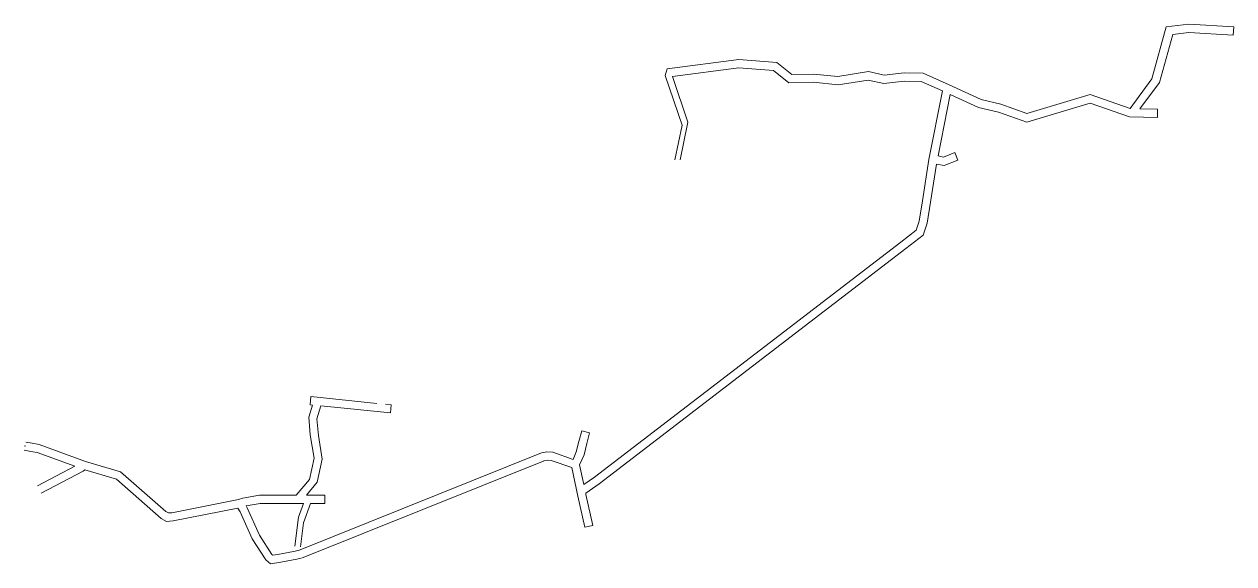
# Model space of a CAD drawing. Header units: millimetres. Extents: x 403109 to 403624, y 4592244 to 4592474.
import ezdxf

# ---------------------------------------------------------------- set-up
doc = ezdxf.new("R2010")
doc.units = ezdxf.units.MM
doc.layers.get('0').update_dxf_attribs({"lineweight": 0})
doc.layers.add('INIT_COORD', color=5, linetype='Continuous', lineweight=0)

msp = doc.modelspace()

# ---------------------------------------------------------------- linework, layer by layer
at = {"lineweight": 0}
for p, q in [((403623.65, 4592468.94, -78.32), (403623.86, 4592472.42, -78.6)), ((403591.44, 4592437.38, -81.95), (403591.36, 4592433.88, -81.93)), ((403505.16, 4592418.97, -80.91), (403506.44, 4592415.71, -80.89))]:
    msp.add_line(p, q, dxfattribs=at)
for points in [[(403595.13, 4592472.36, -79.66), (403589.07, 4592450.33, -79.66), (403579.78, 4592437.79, -79.66)], [(403597.88, 4592469.19, -79.65), (403592.27, 4592448.78, -79.65), (403583.97, 4592437.57, -79.65)], [(403595.13, 4592472.36, -78.6), (403604.67, 4592473.54, -78.6), (403623.86, 4592472.42, -78.6)], [(403597.88, 4592469.19, -78.32), (403604.78, 4592470.04, -78.32), (403623.65, 4592468.94, -78.32)], [(403386.13, 4592415.87, -57.11), (403389.23, 4592430.59, -60.78), (403382.08, 4592451.79, -80.04), (403382.97, 4592454.62, -79.26)], [(403382.97, 4592454.62, -81.79), (403413.31, 4592458.57, -81.79), (403429.53, 4592457.26, -81.79), (403435.87, 4592452.16, -81.79), (403445.08, 4592452.38, -81.79), (403455.48, 4592451.31, -81.79), (403468.45, 4592453.39, -81.79), (403475.16, 4592451.94, -81.79), (403483.7, 4592452.86, -81.79), (403491.72, 4592452.7, -81.79), (403502.78, 4592447.82, -81.79), (403516.38, 4592441.5, -81.79), (403524.83, 4592439.59, -81.79), (403535.89, 4592435.65, -81.79), (403562.85, 4592443.62, -81.79), (403579.78, 4592437.78, -81.79)], [(403385.18, 4592451.37, -80.77), (403413.4, 4592455.06, -80.77), (403428.18, 4592453.86, -80.77), (403434.67, 4592448.63, -80.77), (403444.94, 4592448.88, -80.77), (403455.58, 4592447.78, -80.77), (403468.36, 4592449.83, -80.77), (403474.97, 4592448.4, -80.77), (403483.85, 4592449.35, -80.77), (403490.95, 4592449.22, -80.77), (403500.03, 4592445.21, -80.77)], [(403388.39, 4592415.96, -76.12), (403391.76, 4592431.91, -76.12), (403385.18, 4592451.39, -76.12)], [(403500.03, 4592445.21, -80.7), (403494.22, 4592416.01, -80.7), (403491.44, 4592398.44, -80.7), (403490.08, 4592389.86, -80.7), (403488.79, 4592385.98, -80.7), (403482.3, 4592380.98, -80.7)], [(403503.3, 4592443.72, -80.92), (403498.1, 4592417.56, -80.92)], [(403503.3, 4592443.72, -81.93), (403515.24, 4592438.17, -81.93), (403523.85, 4592436.23, -81.93), (403535.79, 4592431.97, -81.93), (403562.77, 4592439.94, -81.93), (403579.54, 4592434.16, -81.93), (403591.36, 4592433.88, -81.93)], [(403583.97, 4592437.56, -81.95), (403591.44, 4592437.38, -81.95)], [(403498.1, 4592417.56, -80.91), (403500.38, 4592417.08, -80.91), (403505.16, 4592418.97, -80.91)], [(403497.47, 4592414.12, -80.74), (403494.9, 4592397.89, -80.74), (403493.49, 4592389.03, -80.74), (403491.78, 4592383.86, -80.74), (403484.44, 4592378.2, -80.74)], [(403497.47, 4592414.12, -80.89), (403500.68, 4592413.44, -80.89), (403506.44, 4592415.71, -80.89)], [(403351.99, 4592281.01, -81.1), (403482.29, 4592380.98, -81.1)], [(403354.04, 4592278.18, -81.08), (403484.43, 4592378.2, -81.08)], [(403231.41, 4592315.3, 0.73), (403231.06, 4592311.82, 0.73), (403232.1, 4592311.72, 0.73)], [(403231.41, 4592315.3, 0.71), (403259.45, 4592312.44, 0.71)], [(403232.1, 4592311.73, 47.89), (403230.53, 4592306.54, 47.89), (403231.16, 4592299.05, 47.89), (403232.78, 4592289.21, 47.89), (403230.75, 4592280.13, 47.89), (403225.16, 4592273.4, 47.89)], [(403235.65, 4592311.36, 46.6), (403233.98, 4592305.87, 46.6), (403234.58, 4592298.74, 46.6), (403236.24, 4592288.66, 46.6), (403234.06, 4592278.92, 46.6), (403229.48, 4592273.39, 46.6)], [(403235.64, 4592311.35, 0.73), (403265.25, 4592308.34, 0.73)], [(403263.09, 4592312.07, 0.73), (403265.6, 4592311.82, 0.73), (403265.25, 4592308.34, 0.73)], [(403349.94, 4592299.97, 0.1), (403346.55, 4592300.83, 0.1), (403345.38, 4592296.23, 0.1), (403344.24, 4592291.77, 0.1), (403342.87, 4592288.65, 0.1)], [(403349.94, 4592299.97, 0.16), (403348.77, 4592295.37, 0.16), (403347.56, 4592290.62, 0.16), (403345.64, 4592286.28, 0.16), (403347.46, 4592277.93, 0.16)], [(403110.14, 4592296.01, 51.5), (403112.93, 4592295.48, 51.5), (403115.86, 4592294.92, 51.5), (403135.49, 4592287.76, 51.5), (403150.5, 4592283.3, 51.5), (403169.77, 4592266.43, 51.5), (403170.8, 4592265.86, 51.5), (403172.3, 4592265.97, 51.5), (403200.67, 4592271.53, 51.5), (403202.42, 4592272.18, 51.5), (403209.5, 4592273.42, 51.5), (403225.17, 4592273.42, 51.5)], [(403109.48, 4592292.57, 51.03), (403112.27, 4592292.04, 51.03), (403114.93, 4592291.54, 51.03), (403130.95, 4592285.69, 51.03)], [(403226.07, 4592249.95, -0.04), (403329.44, 4592291.37, -0.04)], [(403342.87, 4592288.65, 0.03), (403334.34, 4592291.64, 0.03), (403331.68, 4592291.85, 0.03), (403329.44, 4592291.37, 0.03)], [(403115.13, 4592277.38, 51.06), (403130.95, 4592285.69, 51.06)], [(403116.75, 4592274.28, 51.06), (403134.51, 4592283.6, 51.06), (403135.28, 4592284.17, 51.06)], [(403135.28, 4592284.17, 51.43), (403148.77, 4592280.17, 51.43), (403167.75, 4592263.54, 51.43), (403170.02, 4592262.3, 51.43), (403172.77, 4592262.5, 51.43), (403200.31, 4592267.9, 51.43)], [(403227.38, 4592246.71, 0.05), (403330.61, 4592288.07, 0.05)], [(403342.31, 4592285.14, 0.08), (403333.61, 4592288.19, 0.08), (403331.91, 4592288.32, 0.08), (403330.32, 4592287.98, 0.08)], [(403342.31, 4592285.14, 0.25), (403344.96, 4592272.96, 0.25), (403347.82, 4592259.83, 0.25), (403351.24, 4592260.58, 0.25)], [(403347.46, 4592277.93, 0.19), (403351.99, 4592281.01, 0.19)], [(403229.48, 4592273.42, 51.57), (403237.27, 4592273.41, 51.57), (403237.27, 4592269.91, 51.57)], [(403348.27, 4592274.24, 0.2), (403354.04, 4592278.18, 0.2)], [(403348.27, 4592274.24, 0.25), (403348.38, 4592273.71, 0.25), (403351.24, 4592260.58, 0.25)], [(403203.83, 4592268.88, 51.53), (403209.8, 4592269.92, 51.53), (403228.21, 4592269.92, 51.53)], [(403203.83, 4592268.88, 52.01), (403204.36, 4592268.05, 52.01), (403209.48, 4592256.5, 52.01), (403214.84, 4592248.27, 52.01), (403215.23, 4592247.95, 52.01), (403218.07, 4592248.35, 52.01), (403224.69, 4592249.7, 52.01), (403226.37, 4592250.05, 52.01)], [(403224.64, 4592251.69, 56.55), (403226.09, 4592264.1, 56.55), (403228.21, 4592269.94, 56.55)], [(403227.03, 4592251.42, 51.53), (403228.23, 4592261.73, 51.53), (403231.2, 4592269.92, 51.53)], [(403231.2, 4592269.92, 51.57), (403237.27, 4592269.91, 51.57)], [(403200.31, 4592267.9, 52.08), (403201.27, 4592266.39, 52.08), (403206.4, 4592254.82, 52.08), (403212.2, 4592245.91, 52.08), (403214.19, 4592244.27, 52.08), (403218.66, 4592244.9, 52.08), (403225.39, 4592246.27, 52.08), (403227.07, 4592246.62, 52.08)]]:
    msp.add_polyline3d(points, dxfattribs=at)
at = {"layer": 'INIT_COORD', "color": 3}
msp.add_point((403109.81, 4592294.29, 51.26), dxfattribs=at)

doc.saveas('drawing.dxf')
